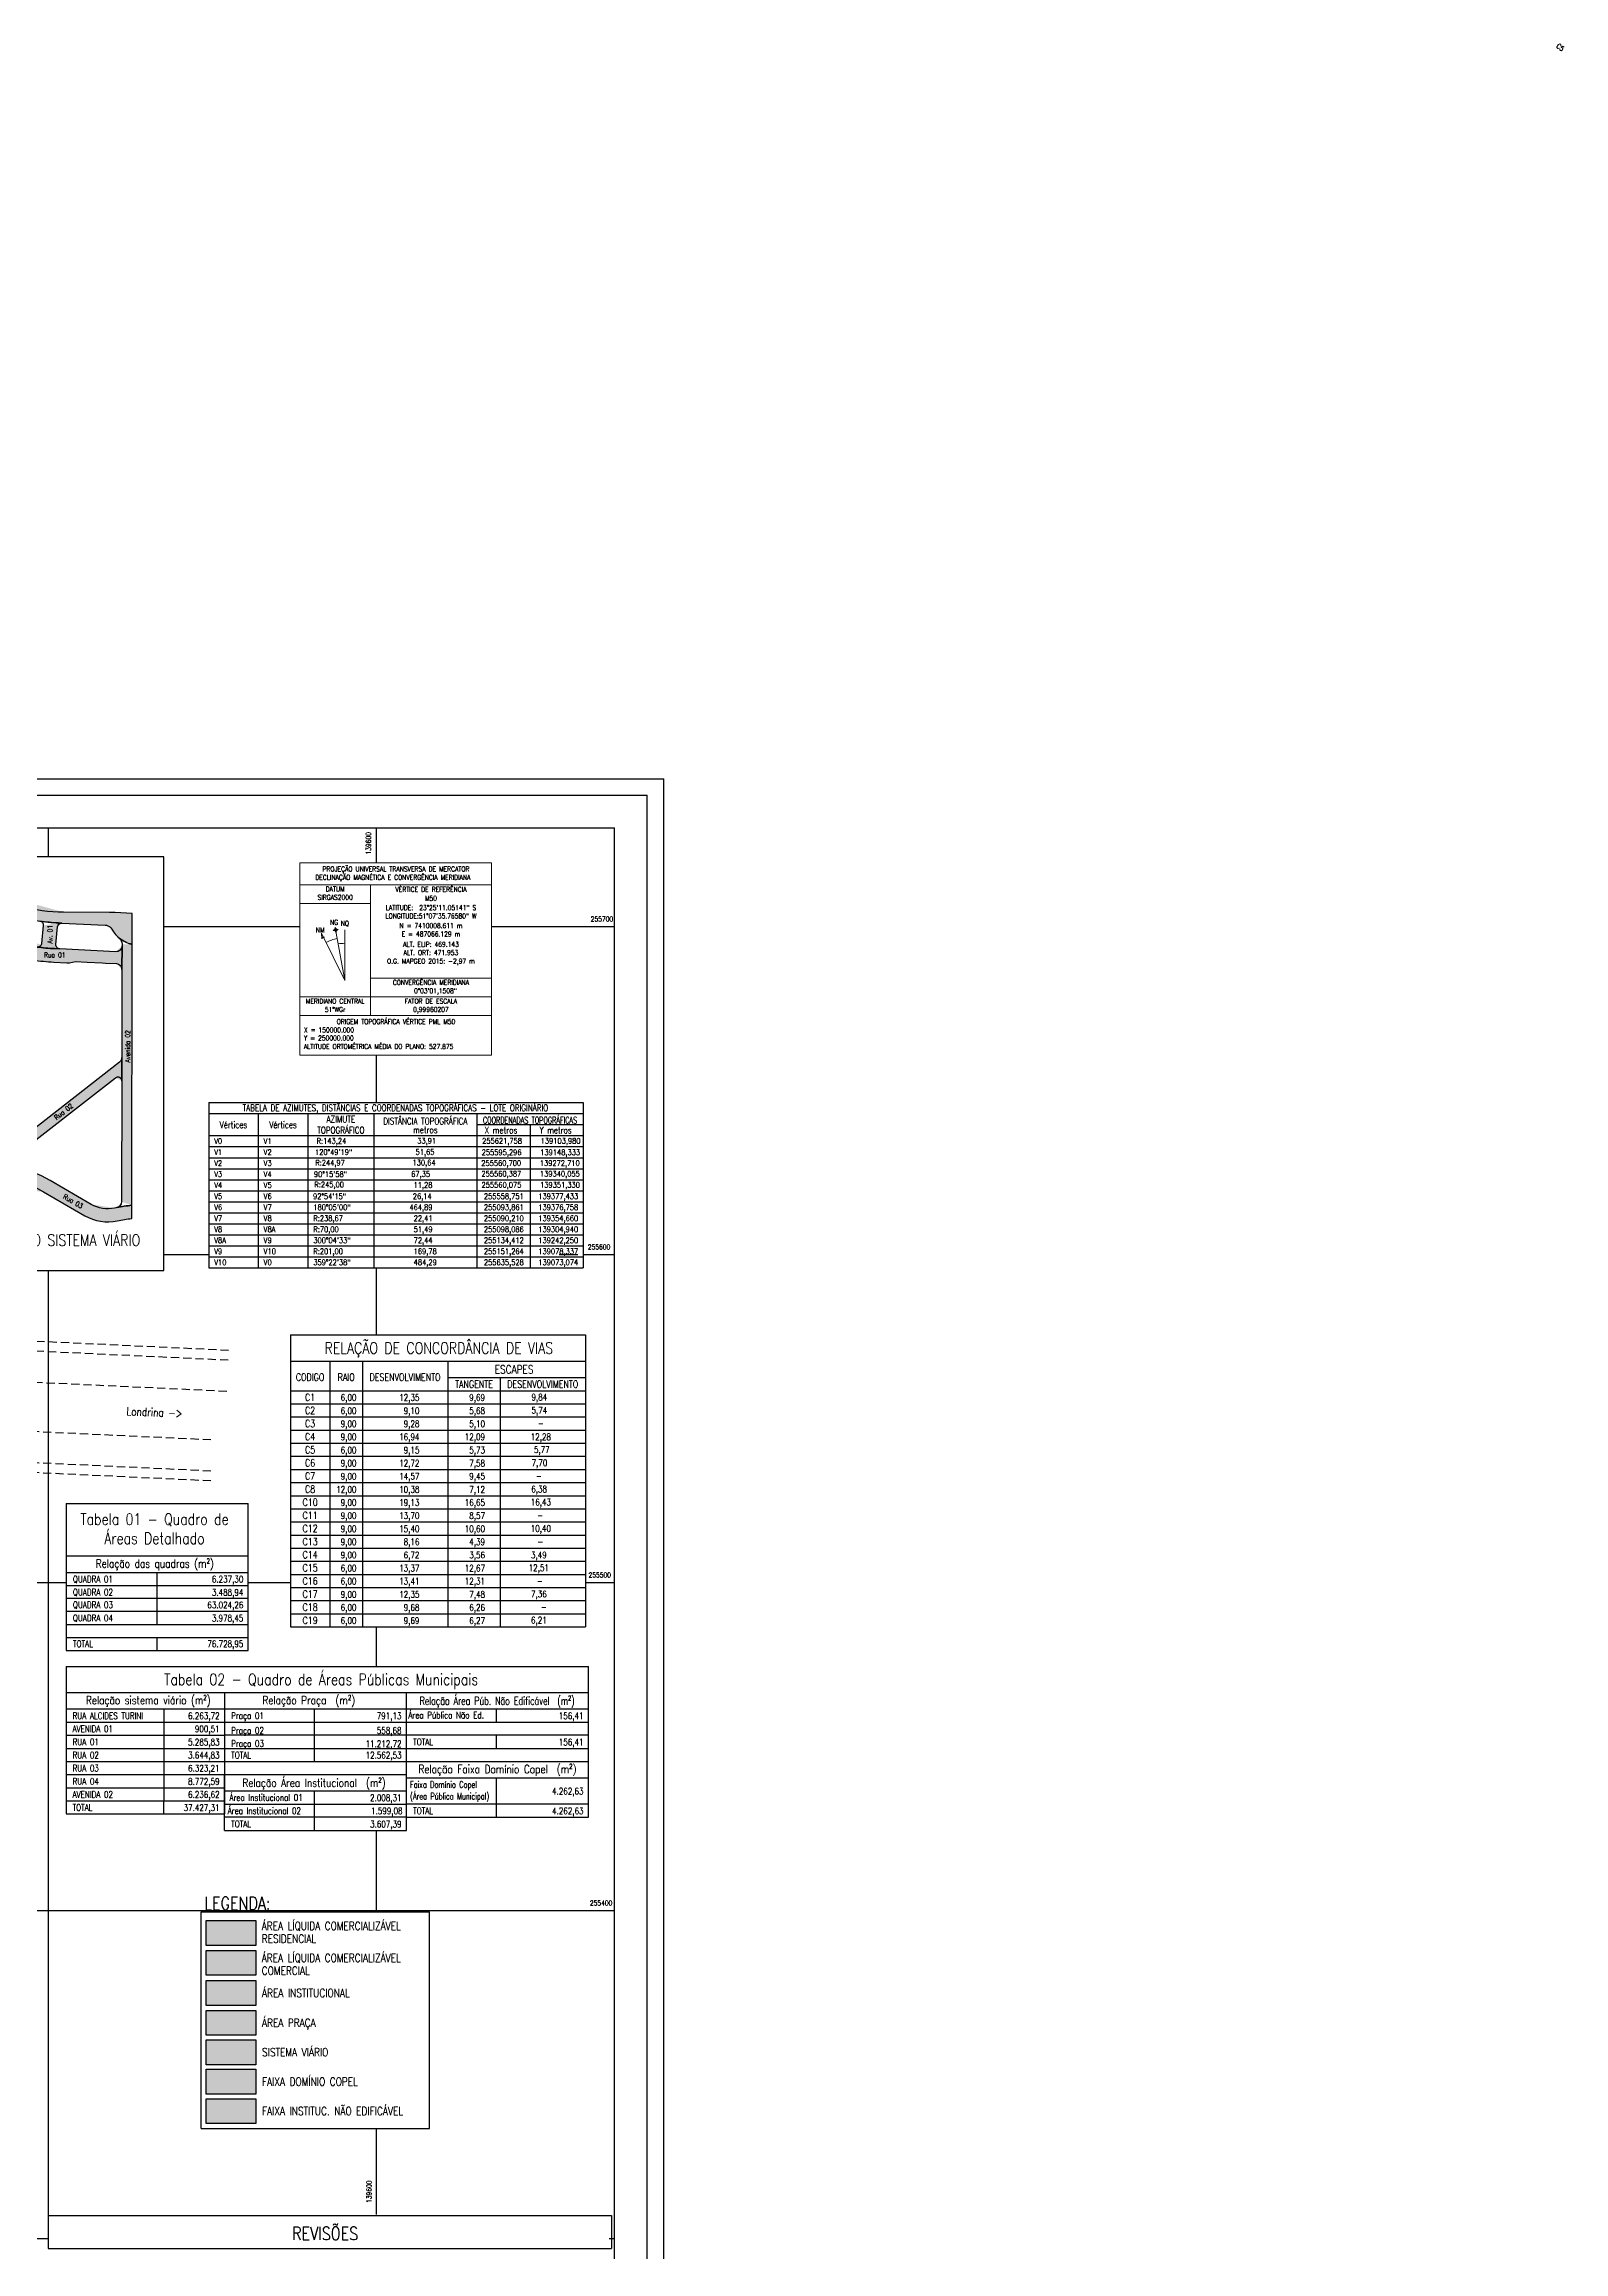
# Model space of a CAD drawing. Header units: millimetres. Extents: x 138869 to 139962, y 254956 to 255969.
# Drawn here: x 139499 to 139962, y 255296 to 255969 of the extents above; entities that cross this region are included whole.
import ezdxf
from ezdxf.enums import TextEntityAlignment as Align

# ---------------------------------------------------------------- set-up
doc = ezdxf.new("R2010")
doc.units = ezdxf.units.MM
doc.linetypes.add('HIDDEN', pattern=[0.375, 0.25, -0.125])
for name, color, linetype in [('hact ext', 7, 'Continuous'), ('malha coordenadas', 1, 'Continuous'), ('PROJEÇÃO VIAS', 4, 'HIDDEN'), ('SELO', 7, 'Continuous'), ('Tabela', 7, 'Continuous'), ('texto curva', 1, 'Continuous'), ('texto vias', 4, 'Continuous')]:
    doc.layers.add(name, color=color, linetype=linetype)
doc.layers.add('INFORMACOES_CARTOGRAFICAS', color=7, linetype='Continuous', lineweight=13)
doc.styles.add('STYLE1', font='simplex.shx', dxfattribs={"width": 0.8, "height": 1.5})
doc.styles.add('STYLE2', font='simplex.shx', dxfattribs={"width": 0.8, "height": 2.5})
doc.styles.add('style7', font='simplex.shx', dxfattribs={"width": 0.8, "height": 1.5})

msp = doc.modelspace()

# ---------------------------------------------------------------- hatches: boundary and pattern name
at = {"layer": 'hact ext'}
h = msp.add_hatch(color=254, dxfattribs=at)
h.dxf.hatch_style = 1
edge = h.paths.add_edge_path()
edge.add_line((139464.657, 255719.274), (139464.702, 255715.123))
edge.add_arc((139452.869, 255678.592), 38.4, 62.683545, 72.051953, ccw=False)
edge.add_arc((139452.869, 255678.592), 38.4, 56.315536, 62.683545, ccw=False)
edge.add_arc((139505.779, 255757.975), 57, 236.315536, 261.535169)
edge.add_arc((139506.034, 255760.04), 59.08, 261.585929, 268.066966)
edge.add_line((139504.041, 255700.993), (139517.295, 255700.368))
edge.add_arc((139517.182, 255697.971), 2.4, 79.061373, 87.300398, ccw=False)
edge.add_arc((139517.182, 255697.971), 2.4, 29.509574, 79.061373, ccw=False)
edge.add_arc((139527.712, 255703.931), 9.7, 209.509574, 256.905786)
edge.add_line((139525.515, 255694.483), (139525.528, 255703.923))
edge.add_line((139525.528, 255703.923), (139520.308, 255704.188))
edge.add_arc((139517.825, 255655.251), 49, 87.095755, 89.075637)
edge.add_line((139518.616, 255704.245), (139504.585, 255704.313))
edge.add_arc((139504.813, 255753.313), 49, 254.455947, 269.733762, ccw=False)
edge.add_arc((139504.813, 255753.313), 49, 239.178132, 254.455947, ccw=False)
edge.add_line((139479.707, 255711.233), (139470.838, 255716.525))
edge.add_arc((139456.286, 255692.136), 28.4, 59.178132, 72.858965)
h = msp.add_hatch(color=254, dxfattribs=at)
h.dxf.hatch_style = 1
edge = h.paths.add_edge_path()
edge.add_arc((139520.614, 255694.073), 1.8, 267.141085, 359.916801, ccw=False)
edge.add_line((139520.524, 255692.275), (139503.415, 255693.13))
edge.add_line((139503.415, 255693.13), (139501.81, 255693.21))
edge.add_arc((139504.832, 255753.734), 60.6, 262.129025, 267.141443, ccw=False)
edge.add_arc((139504.832, 255753.734), 60.6, 239.692692, 262.129025, ccw=False)
edge.add_line((139474.251, 255701.416), (139469.697, 255704.079))
edge.add_arc((139470.605, 255705.633), 1.8, 180.622666, 239.692458, ccw=False)
edge.add_line((139468.805, 255705.613), (139468.896, 255697.228))
edge.add_arc((139470.696, 255697.248), 1.8, 58.854567, 180.622666, ccw=False)
edge.add_arc((139504.832, 255753.734), 64.2, 238.854567, 255.227874)
edge.add_arc((139504.639, 255752.919), 63.363, 255.208685, 259.678655)
edge.add_line((139493.287, 255690.582), (139494.998, 255689.786))
edge.add_arc((139504.832, 255753.734), 64.7, 261.256981, 261.529062)
edge.add_arc((139504.832, 255753.734), 64.7, 261.529062, 267.141721)
edge.add_line((139501.606, 255689.115), (139505.562, 255688.917))
edge.add_line((139505.562, 255688.917), (139506.442, 255688.873))
edge.add_line((139506.442, 255688.873), (139508.265, 255689.283))
edge.add_line((139508.265, 255689.283), (139511.808, 255689.106))
edge.add_line((139511.808, 255689.106), (139516.363, 255688.878))
edge.add_line((139516.363, 255688.878), (139517.403, 255688.826))
edge.add_line((139517.403, 255688.826), (139520.693, 255688.662))
edge.add_arc((139520.604, 255686.864), 1.8, -0.083199, 87.141085, ccw=False)
edge.add_line((139522.404, 255686.862), (139522.414, 255694.07))
h = msp.add_hatch(color=254, dxfattribs=at)
h.dxf.hatch_style = 1
edge = h.paths.add_edge_path(flags=17)
edge.add_arc((139503.984, 255699.795), 1.2, 87.300398, 174.674046, ccw=False)
edge.add_line((139504.041, 255700.993), (139503.095, 255701.038))
edge.add_arc((139505.779, 255757.975), 57, 261.535169, 267.300398, ccw=False)
edge.add_arc((139497.212, 255700.409), 1.2, -5.325954, 81.535169, ccw=False)
edge.add_line((139498.407, 255700.297), (139497.893, 255694.782))
edge.add_arc((139496.698, 255694.894), 1.2, 262.129025, 354.674046, ccw=False)
edge.add_arc((139504.832, 255753.734), 60.6, 262.129025, 267.141443)
edge.add_line((139501.81, 255693.21), (139503.415, 255693.13))
edge.add_arc((139503.475, 255694.328), 1.2, 174.674046, 267.141085, ccw=False)
edge.add_line((139502.28, 255694.439), (139502.789, 255699.906))
h = msp.add_hatch(color=254, dxfattribs=at)
h.dxf.hatch_style = 1
edge = h.paths.add_edge_path()
edge.add_arc((139527.712, 255703.931), 9.7, 230.495349, 256.905786, ccw=False)
edge.add_arc((139520.015, 255694.595), 2.4, -0.083199, 50.492172, ccw=False)
edge.add_line((139522.415, 255694.592), (139522.414, 255694.07))
edge.add_line((139522.414, 255694.07), (139522.404, 255686.862))
edge.add_line((139522.404, 255686.862), (139522.365, 255660.058))
edge.add_line((139522.365, 255660.058), (139522.354, 255652.908))
edge.add_line((139522.354, 255652.908), (139522.301, 255616.037))
edge.add_arc((139520.501, 255616.04), 1.8, 281.263399, 359.916801, ccw=False)
edge.add_arc((139530.957, 255563.536), 51.735, 96.167287, 101.263399, ccw=False)
edge.add_line((139525.399, 255614.971), (139525.515, 255694.483))
h = msp.add_hatch(color=254, dxfattribs=at)
h.dxf.hatch_style = 1
edge = h.paths.add_edge_path()
edge.add_arc((139521.154, 255652.91), 1.2, -0.083199, 127.971347, ccw=False)
edge.add_line((139522.354, 255652.908), (139522.365, 255660.058))
edge.add_arc((139520.565, 255660.061), 1.8, 307.971347, 359.916801, ccw=False)
edge.add_line((139521.672, 255658.642), (139483.289, 255628.684))
edge.add_arc((139482.181, 255630.103), 1.8, 265.217351, 307.971683, ccw=False)
edge.add_arc((139478.346, 255584.264), 44.2, 75.692611, 85.217351, ccw=False)
edge.add_arc((139489.565, 255628.255), 1.2, 127.971347, 255.692611, ccw=False)
edge.add_line((139488.827, 255629.201), (139520.416, 255653.856))
h = msp.add_hatch(color=254, dxfattribs=at)
h.dxf.hatch_style = 1
edge = h.paths.add_edge_path()
edge.add_arc((139478.346, 255584.264), 44.2, 75.692611, 85.217351)
edge.add_arc((139478.346, 255584.264), 44.2, 85.217351, 90.707148)
edge.add_arc((139478.346, 255584.264), 44.2, 90.707148, 98.646931)
edge.add_arc((139478.346, 255584.264), 44.2, 98.646931, 106.674028)
edge.add_line((139465.664, 255626.605), (139465.709, 255622.426))
edge.add_arc((139478.346, 255584.264), 40.2, 59.924215, 108.321357, ccw=False)
edge.add_line((139498.492, 255619.051), (139511.03, 255611.79))
edge.add_arc((139518.046, 255623.905), 14, 239.92442, 282.072065)
edge.add_arc((139530.957, 255563.536), 47.735, 96.693413, 102.072065, ccw=False)
edge.add_line((139525.393, 255610.945), (139525.399, 255614.971))
edge.add_arc((139530.957, 255563.536), 51.735, 96.167287, 101.263399)
edge.add_arc((139530.957, 255563.536), 51.735, 101.263399, 102.071859)
edge.add_arc((139518.046, 255623.905), 10, 239.924386, 282.073129, ccw=False)
edge.add_line((139513.034, 255615.252), (139500.496, 255622.513))
edge.add_arc((139478.346, 255584.264), 44.2, 59.924215, 75.692611)
h = msp.add_hatch(color=254, dxfattribs=at)
h.set_gradient(color1=(253, 230, 190), color2=(253, 224, 176), one_color=1, tint=0.84, name='SPHERICAL')
h.paths.add_polyline_path([(139548.092, 255396.887), (139563.235, 255396.887), (139563.235, 255389.316), (139548.092, 255389.316)])
h = msp.add_hatch(color=31, dxfattribs=at)
h.set_gradient(color1=(247, 187, 85), color2=(248, 193, 99), one_color=1, tint=0.68, name='SPHERICAL')
h.paths.add_polyline_path([(139548.092, 255387.802), (139563.235, 255387.802), (139563.235, 255380.231), (139548.092, 255380.231)])
h = msp.add_hatch(color=31, dxfattribs=at)
h.set_gradient(color1=(234, 186, 138), color2=(231, 173, 116), one_color=1, tint=0.68, name='SPHERICAL')
h.paths.add_polyline_path([(139548.092, 255378.575), (139563.235, 255378.575), (139563.235, 255371.003), (139548.092, 255371.003)])
h = msp.add_hatch(color=81, dxfattribs=at)
h.set_gradient(color1=(146, 231, 141), color2=(142, 230, 137), one_color=1, tint=0.72, name='SPHERICAL')
h.paths.add_polyline_path([(139548.092, 255369.489), (139563.235, 255369.489), (139563.235, 255361.918), (139548.092, 255361.918)])
h = msp.add_hatch(color=254, dxfattribs=at)
h.dxf.hatch_style = 1
h.paths.add_polyline_path([(139548.092, 255360.519), (139563.235, 255360.519), (139563.235, 255352.948), (139548.092, 255352.948)])
h = msp.add_hatch(color=253, dxfattribs=at)
h.set_gradient(color1=(174, 168, 132), color2=(178, 172, 138), one_color=1, tint=0.62, name='SPHERICAL')
h.paths.add_polyline_path([(139548.092, 255351.548), (139563.235, 255351.548), (139563.235, 255343.977), (139548.092, 255343.977)])
h = msp.add_hatch(color=34, dxfattribs=at)
h.dxf.hatch_style = 1
h.paths.add_polyline_path([(139548.092, 255342.578), (139563.235, 255342.578), (139563.235, 255335.007), (139548.092, 255335.007)])

# ---------------------------------------------------------------- linework, layer by layer
at = {"layer": 'hact ext', "color": 2, "linetype": 'Continuous'}
for p, q in [((139546.578, 255333.492), (139546.578, 255399.534)), ((139546.578, 255399.534), (139616.225, 255399.534)), ((139616.225, 255333.492), (139616.225, 255399.534)), ((139546.578, 255333.492), (139616.225, 255333.492))]:
    msp.add_line(p, q, dxfattribs=at)
for points in [[(139548.092, 255396.887), (139563.235, 255396.887), (139563.235, 255389.316), (139548.092, 255389.316), (139548.092, 255396.887)], [(139548.092, 255387.802), (139563.235, 255387.802), (139563.235, 255380.231), (139548.092, 255380.231), (139548.092, 255387.802)], [(139548.092, 255378.575), (139563.235, 255378.575), (139563.235, 255371.003), (139548.092, 255371.003), (139548.092, 255378.575)], [(139548.092, 255369.489), (139563.235, 255369.489), (139563.235, 255361.918), (139548.092, 255361.918), (139548.092, 255369.489)], [(139548.092, 255360.519), (139563.235, 255360.519), (139563.235, 255352.948), (139548.092, 255352.948), (139548.092, 255360.519)], [(139548.092, 255351.548), (139563.235, 255351.548), (139563.235, 255343.977), (139548.092, 255343.977), (139548.092, 255351.548)], [(139548.092, 255342.578), (139563.235, 255342.578), (139563.235, 255335.007), (139548.092, 255335.007), (139548.092, 255342.578)]]:
    msp.add_lwpolyline(points, dxfattribs=at)
at = {"layer": 'INFORMACOES_CARTOGRAFICAS', "lineweight": 13}
for p, q in [((139576.673, 255719.379), (139635.108, 255719.379)), ((139576.673, 255660.713), (139576.673, 255719.379)), ((139635.108, 255719.379), (139635.108, 255660.713)), ((139635.108, 255672.854), (139576.673, 255672.854)), ((139635.108, 255660.713), (139576.673, 255660.713))]:
    msp.add_line(p, q, dxfattribs=at)
at = {"layer": 'INFORMACOES_CARTOGRAFICAS'}
for p, q in [((139576.673, 255712.624), (139635.108, 255712.624)), ((139576.673, 255712.624), (139598.181, 255712.624)), ((139598.181, 255712.624), (139598.181, 255672.854)), ((139576.673, 255706.924), (139598.181, 255706.924)), ((139590.415, 255683.531), (139583.303, 255697.906)), ((139586.86, 255698.76), (139587.281, 255699.106)), ((139586.86, 255698.76), (139587.584, 255698.905)), ((139587.382, 255698.602), (139586.86, 255698.76)), ((139587.281, 255699.106), (139587.439, 255699.629)), ((139587.584, 255698.905), (139587.281, 255699.106)), ((139587.584, 255698.905), (139587.382, 255698.602)), ((139587.729, 255698.181), (139587.382, 255698.602)), ((139587.439, 255699.629), (139587.785, 255699.208)), ((139587.584, 255698.905), (139587.439, 255699.629)), ((139590.415, 255683.531), (139587.568, 255699.044)), ((139587.584, 255698.905), (139587.785, 255699.208)), ((139587.584, 255698.905), (139588.308, 255699.05)), ((139587.584, 255698.905), (139587.729, 255698.181)), ((139587.584, 255698.905), (139587.887, 255698.703)), ((139587.887, 255698.703), (139587.729, 255698.181)), ((139587.785, 255699.208), (139588.308, 255699.05)), ((139588.308, 255699.05), (139587.887, 255698.703)), ((139590.415, 255698.897), (139590.415, 255683.531)), ((139598.181, 255684.254), (139635.108, 255684.254)), ((139576.673, 255678.554), (139598.181, 255678.554)), ((139598.181, 255678.554), (139635.108, 255678.554)), ((139576.673, 255672.854), (139598.181, 255672.854))]:
    msp.add_line(p, q, dxfattribs=at)
msp.add_lwpolyline([(139583.303, 255697.906), (139583.363, 255696.163)], dxfattribs=at)
for centre, radius, start, end in [((139584.078, 255696.015), 0.731, 79.877969, 168.299664), ((139590.415, 255683.531), 12.948, 100.399401, 116.324777), ((139590.415, 255683.531), 11.305, 90, 100.399401)]:
    msp.add_arc(centre, radius, start, end, dxfattribs=at)
at = {"layer": 'malha coordenadas'}
for p, q in [((139500, 255721.221), (139500, 255730.007)), ((139600, 255719.379), (139600, 255730.007)), ((139535.214, 255699.94), (139576.673, 255699.955)), ((139635.108, 255699.977), (139672.632, 255699.992)), ((139600, 255646.279), (139600, 255660.713)), ((139535.214, 255600), (139548.853, 255600)), ((139600, 255575.43), (139600, 255595.879)), ((139655.78, 255600), (139661.422, 255600)), ((139663.093, 255600), (139672.632, 255600)), ((139663.093, 255600), (139672.632, 255600)), ((139500, 255573.301), (139500, 255595.119)), ((139500, 255306.946), (139500, 255581.231)), ((139377.348, 255500), (139505.409, 255500)), ((139560.915, 255500), (139573.786, 255500)), ((139663.792, 255500), (139672.632, 255500)), ((139600, 255474.4), (139600, 255486.431)), ((139600, 255400), (139600, 255424.338)), ((139377.203, 255400), (139672.632, 255400)), ((139560.915, 255400), (139573.786, 255400)), ((139663.792, 255400), (139672.632, 255400)), ((139600, 255307.301), (139600, 255333.492)), ((139377.057, 255300), (139499.875, 255300)), ((139671.048, 255300), (139672.632, 255300))]:
    msp.add_line(p, q, dxfattribs=at)
at = {"layer": 'PROJEÇÃO VIAS', "ltscale": 10}
for p, q in [((139554.944, 255570.71), (139446.529, 255575.822)), ((139554.802, 255567.713), (139444.864, 255572.897)), ((139554.355, 255558.224), (139441.63, 255563.463)), ((139549.552, 255543.431), (139440.924, 255548.48)), ((139549.552, 255533.923), (139442.908, 255538.952)), ((139549.552, 255530.92), (139444.273, 255535.884))]:
    msp.add_line(p, q, dxfattribs=at)
at = {"layer": 'SELO'}
for p, q in [((138869.489, 255745.007), (139687.632, 255745.007)), ((139687.632, 254956.384), (139687.632, 255745.007)), ((138899.489, 255740.007), (139682.632, 255740.007)), ((139682.632, 254961.384), (139682.632, 255740.007))]:
    msp.add_line(p, q, dxfattribs=at)
at = {"layer": 'SELO', "color": 8}
for p, q in [((138909.489, 255730.007), (139672.632, 255730.007)), ((139672.632, 255258.384), (139672.632, 255730.007)), ((139535.214, 255721.221), (139447.466, 255721.221)), ((139535.214, 255595.119), (139535.214, 255721.221)), ((139447.466, 255595.119), (139535.214, 255595.119))]:
    msp.add_line(p, q, dxfattribs=at)
at = {"layer": 'SELO', "color": 5}
for p, q in [((139573.787, 255575.431), (139573.786, 255486.431)), ((139573.787, 255575.431), (139663.792, 255575.431)), ((139663.792, 255575.431), (139663.792, 255486.431)), ((139573.787, 255567.431), (139663.792, 255567.431)), ((139585.792, 255567.431), (139585.792, 255558.431)), ((139595.792, 255567.431), (139595.792, 255558.431)), ((139621.792, 255567.431), (139621.792, 255558.431)), ((139621.792, 255562.431), (139663.792, 255562.431)), ((139637.792, 255562.431), (139637.792, 255558.431)), ((139573.792, 255558.431), (139663.792, 255558.431)), ((139505.409, 255524.046), (139560.915, 255524.046)), ((139505.409, 255524.046), (139505.409, 255479.192)), ((139560.915, 255479.192), (139560.915, 255524.046)), ((139505.407, 255508.046), (139560.915, 255508.046)), ((139505.406, 255503.046), (139560.915, 255503.046)), ((139505.405, 255483.192), (139560.914, 255483.192)), ((139533.041, 255483.119), (139533.041, 255479.192)), ((139573.786, 255486.431), (139663.792, 255486.431)), ((139505.405, 255479.192), (139560.914, 255479.192)), ((139505.405, 255474.401), (139664.68, 255474.401)), ((139505.405, 255474.401), (139505.406, 255429.401)), ((139664.679, 255445.401), (139664.68, 255474.401)), ((139505.405, 255466.401), (139609.173, 255466.401)), ((139505.405, 255461.401), (139609.173, 255461.401)), ((139553.665, 255466.401), (139553.665, 255429.401)), ((139604.856, 255461.401), (139609.173, 255461.401)), ((139609.173, 255445.401), (139609.173, 255466.401)), ((139609.173, 255466.401), (139664.68, 255466.401)), ((139609.173, 255424.401), (139609.173, 255461.401)), ((139609.173, 255461.401), (139664.681, 255461.401)), ((139553.665, 255449.401), (139609.171, 255449.401)), ((139581.092, 255445.401), (139581.092, 255449.401)), ((139664.679, 255453.399), (139609.173, 255453.401)), ((139609.173, 255449.401), (139664.679, 255449.401)), ((139636.6, 255449.401), (139636.6, 255453.4)), ((139553.665, 255445.401), (139609.171, 255445.401)), ((139553.665, 255441.401), (139609.173, 255441.401)), ((139553.665, 255424.401), (139553.665, 255441.401)), ((139609.173, 255445.401), (139664.681, 255445.401)), ((139609.173, 255424.401), (139609.173, 255441.401)), ((139664.68, 255428.401), (139664.68, 255445.401)), ((139553.665, 255436.401), (139609.173, 255436.401)), ((139609.173, 255440.401), (139664.681, 255440.401)), ((139505.406, 255433.401), (139553.665, 255433.401)), ((139505.406, 255433.401), (139553.665, 255433.401)), ((139505.406, 255429.401), (139553.665, 255429.401)), ((139535.223, 255429.401), (139535.223, 255433.401)), ((139609.172, 255428.399), (139553.665, 255428.401)), ((139581.092, 255424.401), (139581.092, 255428.4)), ((139664.679, 255432.399), (139609.173, 255432.401)), ((139609.173, 255428.401), (139664.679, 255428.401)), ((139636.6, 255428.401), (139636.6, 255432.4)), ((139553.665, 255424.401), (139609.171, 255424.401))]:
    msp.add_line(p, q, dxfattribs=at)
at = {"layer": 'SELO', "color": 1}
for p, q in [((139585.792, 255558.431), (139585.792, 255538.431)), ((139595.792, 255558.431), (139595.792, 255538.431)), ((139621.792, 255558.431), (139621.792, 255538.431)), ((139637.792, 255558.431), (139637.792, 255538.431)), ((139573.792, 255554.431), (139663.792, 255554.431)), ((139573.792, 255550.431), (139663.792, 255550.431)), ((139573.792, 255546.431), (139663.792, 255546.431)), ((139573.792, 255542.431), (139663.792, 255542.431)), ((139573.792, 255538.431), (139663.792, 255538.431)), ((139585.792, 255538.431), (139585.792, 255518.431)), ((139595.792, 255538.431), (139595.792, 255518.431)), ((139621.792, 255538.431), (139621.792, 255518.431)), ((139637.792, 255538.431), (139637.792, 255518.431)), ((139573.792, 255534.431), (139663.792, 255534.431)), ((139573.792, 255530.431), (139663.792, 255530.431)), ((139573.792, 255526.431), (139663.792, 255526.431)), ((139573.792, 255522.431), (139663.792, 255522.431)), ((139585.792, 255522.431), (139585.791, 255502.431)), ((139595.792, 255522.431), (139595.791, 255502.431)), ((139621.792, 255522.431), (139621.791, 255502.431)), ((139637.792, 255522.431), (139637.791, 255502.431)), ((139573.792, 255518.431), (139663.792, 255518.431)), ((139573.792, 255514.431), (139663.792, 255514.431)), ((139573.792, 255510.431), (139663.792, 255510.431)), ((139533.041, 255503.046), (139533.041, 255487.192)), ((139573.792, 255506.431), (139663.792, 255506.431)), ((139573.792, 255502.431), (139663.792, 255502.431)), ((139585.791, 255502.431), (139585.791, 255486.431)), ((139595.791, 255502.431), (139595.791, 255486.431)), ((139621.791, 255502.431), (139621.791, 255486.431)), ((139637.791, 255502.431), (139637.791, 255486.431)), ((139505.405, 255495.192), (139560.914, 255495.192)), ((139505.406, 255499.046), (139560.915, 255499.046)), ((139573.792, 255498.431), (139663.792, 255498.431)), ((139505.405, 255491.192), (139560.914, 255491.192)), ((139573.786, 255490.431), (139663.792, 255490.431)), ((139573.791, 255494.431), (139663.791, 255494.431)), ((139505.405, 255487.192), (139560.914, 255487.192)), ((139535.223, 255461.401), (139535.223, 255433.401)), ((139581.092, 255449.401), (139581.092, 255461.401)), ((139636.6, 255457.401), (139636.6, 255461.401)), ((139505.405, 255457.401), (139553.665, 255457.401)), ((139553.665, 255457.401), (139609.173, 255457.401)), ((139609.173, 255457.401), (139664.681, 255457.401)), ((139505.405, 255453.401), (139553.665, 255453.401)), ((139505.405, 255449.401), (139553.665, 255449.401)), ((139530.289, 255449.401), (139530.289, 255449.4)), ((139609.172, 255453.399), (139553.665, 255453.401)), ((139505.406, 255445.401), (139553.665, 255445.401)), ((139505.406, 255441.401), (139553.665, 255441.401)), ((139505.406, 255437.401), (139553.665, 255437.401)), ((139581.092, 255428.4), (139581.092, 255436.401)), ((139636.6, 255432.4), (139636.6, 255440.401)), ((139553.665, 255432.401), (139609.173, 255432.401))]:
    msp.add_line(p, q, dxfattribs=at)
at = {"layer": 'SELO', "color": 3}
for p, q in [((139499.875, 255306.946), (139671.678, 255306.946)), ((139499.875, 255306.946), (139499.875, 255296.9)), ((139671.678, 255306.946), (139671.678, 255296.9)), ((139499.875, 255296.9), (139671.678, 255296.9))]:
    msp.add_line(p, q, dxfattribs=at)
at = {"layer": 'SELO'}
msp.add_lwpolyline([(139464.657, 255719.274), (139464.702, 255715.123, -0.0409002), (139470.491, 255712.71, -0.0277928), (139474.166, 255710.545, 0.1104877), (139497.389, 255701.596, 0.0282864), (139504.041, 255700.993), (139517.295, 255700.368, -0.035965), (139517.637, 255700.327, -0.2196438), (139519.271, 255699.153, 0.2098045), (139525.515, 255694.483), (139525.528, 255703.923), (139520.308, 255704.188, 0.0086391), (139518.616, 255704.245), (139504.585, 255704.313, -0.066761), (139491.682, 255706.105, -0.066761), (139479.707, 255711.233), (139470.838, 255716.525, 0.0597649), (139464.657, 255719.274)], format="xyb", dxfattribs=at)
for points in [[(139522.414, 255694.07, -0.4284751), (139520.524, 255692.275), (139503.415, 255693.13), (139501.81, 255693.21, -0.0218743), (139496.534, 255693.705, -0.0982109), (139474.251, 255701.416), (139469.697, 255704.079, -0.2636037), (139468.805, 255705.613), (139468.896, 255697.228, -0.5876829), (139471.627, 255698.788, 0.0715638), (139488.463, 255691.656, 0.0195064), (139493.287, 255690.582), (139494.998, 255689.786, 0.0011872), (139495.302, 255689.74, 0.0244947), (139501.606, 255689.115), (139505.562, 255688.917), (139506.442, 255688.873), (139508.265, 255689.283), (139511.808, 255689.106), (139516.363, 255688.878), (139517.403, 255688.826), (139520.693, 255688.662, -0.4000944), (139522.404, 255686.862), (139522.414, 255694.07, -0.4284751)], [(139502.789, 255699.906, -0.4008506), (139504.041, 255700.993), (139503.095, 255701.038, -0.0251609), (139497.389, 255701.596, -0.3982573), (139498.407, 255700.297), (139497.893, 255694.782, -0.4272842), (139496.534, 255693.705, 0.0218743), (139501.81, 255693.21), (139503.415, 255693.13, -0.4268819), (139502.28, 255694.439), (139502.789, 255699.906, -0.4008506)], [(139525.515, 255694.483, -0.1157501), (139521.542, 255696.447, -0.2243301), (139522.415, 255694.592), (139522.414, 255694.07), (139522.404, 255686.862), (139522.365, 255660.058), (139522.354, 255652.908), (139522.301, 255616.037, -0.3573303), (139520.852, 255614.274, -0.0222397), (139525.399, 255614.971), (139525.515, 255694.483, -0.1157501)], [(139520.416, 255653.856, -0.6252003), (139522.354, 255652.908), (139522.365, 255660.058, -0.2306175), (139521.672, 255658.642), (139483.289, 255628.684, -0.1887456), (139482.031, 255628.31, -0.0415835), (139489.269, 255627.093, -0.6231795), (139488.827, 255629.201), (139520.416, 255653.856, -0.6252003)], [(139489.269, 255627.093, 0.0415835), (139482.031, 255628.31, 0.0239583), (139477.8, 255628.46, 0.0346577), (139471.701, 255627.961, 0.0350391), (139465.664, 255626.605), (139465.709, 255622.426, -0.2143684), (139498.492, 255619.051), (139511.03, 255611.79, 0.1860055), (139520.974, 255610.215, -0.0234731), (139525.393, 255610.945), (139525.399, 255614.971, 0.0222397), (139520.852, 255614.274, 0.0035276), (139520.137, 255614.127, -0.1860104), (139513.034, 255615.252), (139500.496, 255622.513, 0.0689114), (139489.269, 255627.093, 0.0415835)]]:
    msp.add_lwpolyline(points, format="xyb", close=True, dxfattribs=at)
at = {"layer": 'Tabela', "color": 3}
for p, q in [((139548.853, 255646.279), (139548.853, 255595.879)), ((139548.853, 255646.279), (139663.093, 255646.279)), ((139548.853, 255642.919), (139663.093, 255642.919)), ((139563.973, 255642.919), (139563.973, 255595.879)), ((139579.093, 255642.919), (139579.093, 255595.879)), ((139599.253, 255642.919), (139599.253, 255595.879)), ((139630.628, 255642.919), (139630.628, 255595.879)), ((139663.093, 255646.279), (139663.093, 255595.879)), ((139548.853, 255636.199), (139663.093, 255636.199)), ((139548.853, 255636.199), (139663.093, 255636.199)), ((139630.628, 255639.559), (139663.093, 255639.559)), ((139646.861, 255639.559), (139646.861, 255595.879)), ((139548.853, 255595.879), (139663.093, 255595.879))]:
    msp.add_line(p, q, dxfattribs=at)
at = {"layer": 'Tabela', "color": 1}
for p, q in [((139548.853, 255632.839), (139663.093, 255632.839)), ((139548.853, 255629.479), (139663.093, 255629.479)), ((139548.853, 255626.119), (139663.093, 255626.119)), ((139548.853, 255622.759), (139663.093, 255622.759)), ((139548.853, 255619.399), (139663.093, 255619.399)), ((139548.853, 255616.039), (139663.093, 255616.039)), ((139548.853, 255612.679), (139663.093, 255612.679)), ((139548.853, 255609.319), (139663.093, 255609.319)), ((139548.853, 255605.959), (139663.093, 255605.959)), ((139548.853, 255602.599), (139663.093, 255602.599)), ((139548.853, 255599.239), (139663.093, 255599.239))]:
    msp.add_line(p, q, dxfattribs=at)

# ---------------------------------------------------------------- texts
at = {"layer": 'hact ext', "color": 2, "style": 'STYLE2', "width": 0.8}
msp.add_text('LEGENDA:', height=4, dxfattribs=at).set_placement((139547.533, 255400.159))
at = {"layer": 'hact ext', "color": 4, "style": 'STYLE2', "width": 0.8}
for s, p in [('ÁREA LÍQUIDA COMERCIALIZÁVEL', (139565.04, 255394.01)), ('ÁREA LÍQUIDA COMERCIALIZÁVEL', (139565.04, 255384.25)), ('RESIDENCIAL', (139565.04, 255390.115)), ('COMERCIAL ', (139565.04, 255380.355)), ('ÁREA INSTITUCIONAL', (139565.125, 255373.568)), ('ÁREA PRAÇA', (139565.125, 255364.482)), ('SISTEMA VIÁRIO', (139565.125, 255355.512)), ('FAIXA DOMÍNIO COPEL', (139565.125, 255346.542)), ('FAIXA INSTITUC. NÃO EDIFICÁVEL', (139565.125, 255337.571))]:
    msp.add_text(s, height=2.5, dxfattribs=at).set_placement(p)
at = {"layer": 'INFORMACOES_CARTOGRAFICAS', "style": 'STYLE1', "width": 0.8}
for s, p in [('PROJEÇÃO UNIVERSAL TRANSVERSA DE MERCATOR', (139605.985, 255716.746, 0)), ('ORIGEM TOPOGRÁFICA VÉRTICE PML M50', (139605.985, 255670.222, 0))]:
    msp.add_text(s, height=1.5, dxfattribs=at).set_placement(p, align=Align.CENTER)
for s, p in [('DECLINAÇÃO MAGNÉTICA E CONVERGÊNCIA MERIDIANA ', (139581.371, 255714.197, 0)), ('NM', (139581.534, 255698.164)), ('NG', (139585.876, 255700.504)), ('NQ', (139589.128, 255700.143)), ('Y = 250000.000', (139577.884, 255665.195, 0)), ('ALTITUDE ORTOMÉTRICA MÉDIA DO PLANO: 527.875', (139577.884, 255662.628, 0)), ('X = 150000.000', (139577.884, 255667.673, 0))]:
    msp.add_text(s, height=1.5, dxfattribs=at).set_placement(p)
for s, p in [('DATUM', (139587.427, 255712.154, 0)), ('VÉRTICE DE REFERÊNCIA', (139616.644, 255712.024)), ('CONVERGÊNCIA MERIDIANA', (139616.644, 255683.654, 0)), ('MERIDIANO CENTRAL', (139587.427, 255677.954, 0)), ('FATOR DE ESCALA', (139616.644, 255677.954, 0))]:
    msp.add_text(s, height=1.5, dxfattribs=at).set_placement(p, align=Align.TOP_CENTER)
for s, p in [('SIRGAS2000', (139587.427, 255707.654)), ('LONGITUDE:51°07\'35.76580" W', (139616.644, 255701.954)), ('LATITUDE:  23°25\'11.05141" S', (139616.644, 255704.504)), ('M50', (139616.644, 255707.354)), ('N = 7410008.611 m', (139616.644, 255699.012)), ('E = 487066.129 m', (139616.644, 255696.462)), ('O.G. MAPGEO 2015: -2,97 m', (139616.644, 255688.203)), ('ALT. ELIP: 469.143', (139616.644, 255693.347)), ('ALT. ORT: 471.953', (139616.644, 255690.797)), ('   0°03\'01,1508"', (139616.644, 255679.154)), ('51°WGr', (139587.427, 255673.454)), ('0,99960207', (139616.644, 255673.454))]:
    msp.add_text(s, height=1.5, dxfattribs=at).set_placement(p, align=Align.BOTTOM_CENTER)
at = {"layer": 'malha coordenadas', "style": 'STYLE1', "width": 0.8}
for p in [(139598.335, 255725.328), (139598.5, 255314.224)]:
    msp.add_text('139600', height=1.5, rotation=90, dxfattribs=at).set_placement(p, align=Align.CENTER)
for s, p in [('255700', (139668.795, 255701.5)), ('255600', (139667.914, 255601.5)), ('255500', (139668.131, 255501.5)), ('255400', (139668.545, 255401.5))]:
    msp.add_text(s, height=1.5, dxfattribs=at).set_placement(p, align=Align.CENTER)
at = {"layer": 'SELO', "color": 6, "style": 'STYLE2', "width": 0.8}
for s, rotation, p in [('Av. 01', 90, (139501.182, 255694.734)), ('Avenida 02', 90, (139524.919, 255658.463)), ('Rua 02', 37.971347, (139502.435, 255640.906)), ('Rua 03', 329.924215, (139504.276, 255617.196))]:
    msp.add_text(s, height=1.5, rotation=rotation, dxfattribs=at).set_placement(p)
at = {"layer": 'SELO', "color": 6, "style": 'STYLE1'}
for s, height, width, p in [('Rua 01', 1.5, 0.8, (139498.62, 255690.554)), ('QUADRA 01', 2, 0.8, (139507.448, 255499.994)), ('QUADRA 02', 2, 0.8, (139507.448, 255495.994)), ('QUADRA 04', 2, 0.8, (139507.447, 255488.141)), ('QUADRA 03', 2, 0.8, (139507.448, 255492.141)), ('Área Pública Não Ed.', 2, 0.8, (139609.758, 255458.532)), ('AVENIDA 01', 2, 0.8, (139507.33, 255454.349)), ('RUA ALCIDES TURINI ', 2, 0.8, (139507.33, 255458.349)), ('Praça 02', 2, 0.8, (139555.693, 255453.851)), ('Praça 01', 2, 0.8, (139555.693, 255458.351)), ('RUA 01', 2, 0.8, (139507.33, 255450.349)), ('RUA 02', 2, 0.8, (139507.33, 255446.349)), ('Praça 03', 2, 0.8, (139555.693, 255449.851)), ('RUA 03', 2, 0.8, (139507.33, 255442.349)), ('AVENIDA 02', 2, 0.8, (139507.33, 255434.349)), ('RUA 04', 2, 0.8, (139507.33, 255438.349)), ('Área Institucional 01', 2, 0.8, (139555.19, 255433.407)), ('Faixa Domínio Copel', 2, 0.7, (139610.263, 255437.351)), ('(Área Pública Municipal)', 2, 0.7, (139610.263, 255433.802)), ('Área Institucional 02', 2, 0.8, (139554.655, 255429.372))]:
    msp.add_text(s, height=height, dxfattribs=dict(at, width=width)).set_placement(p)
at = {"layer": 'SELO', "color": 3, "style": 'STYLE1', "width": 0.8}
for s, p in [('ESQUEMA DE CÁLCULO SISTEMA VIÁRIO', (139491.618, 255604.753)), ('RELAÇÃO DE CONCORDÂNCIA DE VIAS', (139619.054, 255571.431)), ('Tabela 02 - Quadro de Áreas Públicas Municipais', (139583.156, 255470.401))]:
    msp.add_text(s, height=3.5, dxfattribs=at).set_placement(p, align=Align.MIDDLE)
at = {"layer": 'SELO', "color": 4, "style": 'STYLE1', "width": 0.8}
for s, p in [('CODIGO', (139579.792, 255562.548)), ('RAIO', (139590.792, 255562.548)), ('DESENVOLVIMENTO', (139608.744, 255562.548)), ('TANGENTE', (139629.792, 255560.431)), ('DESENVOLVIMENTO', (139650.744, 255560.431))]:
    msp.add_text(s, height=2.2, dxfattribs=at).set_placement(p, align=Align.MIDDLE)
at = {"layer": 'SELO', "color": 5, "style": 'STYLE1'}
for s, width, p in [('ESCAPES', 0.8, (139642.01, 255564.931)), ('Relação das quadras (m²)', 0.8, (139532.419, 255505.546)), ('Relação sistema viário (m²)', 0.8, (139530.439, 255463.901)), ('Relação Praça  (m²)', 0.8, (139579.38, 255463.901)), ('Relação Área Púb. Não Edificável  (m²)', 0.7, (139636.831, 255463.901)), ('Relação Área Institucional  (m²)', 0.8, (139580.968, 255438.901)), ('Relação Faixa Domínio Copel  (m²)', 0.8, (139636.944, 255442.901))]:
    msp.add_text(s, height=2.5, dxfattribs=dict(at, width=width)).set_placement(p, align=Align.MIDDLE)
at = {"layer": 'SELO', "color": 6, "style": 'STYLE1', "width": 0.8}
for s, p in [('C1', (139579.792, 255556.431)), ('C2', (139579.792, 255552.431)), ('C3', (139579.792, 255548.431)), ('C4', (139579.792, 255544.431)), ('C5', (139579.792, 255540.431)), ('C6', (139579.792, 255536.431)), ('C7', (139579.792, 255532.431)), ('C8', (139579.792, 255528.431)), ('C10', (139579.792, 255524.431)), ('C11', (139579.792, 255520.431)), ('C12', (139579.792, 255516.431)), ('C13', (139579.792, 255512.431)), ('C14', (139579.792, 255508.431)), ('C16', (139579.791, 255500.431)), ('C15', (139579.792, 255504.431)), ('C17', (139579.791, 255496.431)), ('C18', (139579.791, 255492.431)), ('C19', (139579.791, 255488.431))]:
    msp.add_text(s, height=2.2, dxfattribs=at).set_placement(p, align=Align.MIDDLE)
for s, p in [('6,00', (139593.922, 255555.341, -202)), ('12,35', (139613.136, 255555.341, -202)), ('9,69', (139633.136, 255555.341, -202)), ('9,84', (139652.103, 255555.453, -202)), ('9,00', (139593.921, 255547.341, -202)), ('6,00', (139593.922, 255551.341, -202)), ('9,10', (139613.136, 255551.341, -202)), ('9,28', (139613.136, 255547.341, -202)), ('5,68', (139633.136, 255551.341, -202)), ('5,10', (139633.136, 255547.341, -202)), ('5,74', (139652.103, 255551.453, -202)), ('-', (139651.035, 255547.453, -202)), ('9,00', (139593.921, 255543.341, -202)), ('16,94', (139613.136, 255543.341, -202)), ('12,09', (139633.136, 255543.341, -202)), ('12,28', (139653.24, 255543.341, -202)), ('9,00', (139593.921, 255535.341, -202)), ('6,00', (139593.921, 255539.341, -202)), ('12,72', (139613.135, 255535.341, -202)), ('9,15', (139613.136, 255539.341, -202)), ('7,58', (139633.136, 255535.341, -202)), ('5,73', (139633.136, 255539.341, -202)), ('7,70', (139652.126, 255535.453, -202)), ('5,77', (139652.852, 255539.453, -202)), ('12,00', (139593.921, 255527.341, -202)), ('9,00', (139593.921, 255531.341, -202)), ('14,57', (139613.135, 255531.341, -202)), ('10,38', (139613.135, 255527.341, -202)), ('9,45', (139633.135, 255531.341, -202)), ('7,12', (139633.135, 255527.341, -202)), ('6,38', (139652.03, 255527.453, -202)), ('-', (139650.448, 255531.453, -202)), ('9,00', (139593.921, 255523.341, -202)), ('19,13', (139613.136, 255523.341, -202)), ('16,65', (139633.136, 255523.341, -202)), ('16,43', (139653.248, 255523.453, -202)), ('9,00', (139593.921, 255519.341, -202)), ('9,00', (139593.921, 255515.341, -202)), ('13,70', (139613.135, 255519.341, -202)), ('15,40', (139613.135, 255515.341, -202)), ('10,60', (139633.135, 255515.341, -202)), ('8,57', (139633.135, 255519.341, -202)), ('10,40', (139653.247, 255515.453, -202)), ('-', (139650.839, 255519.453, -202)), ('9,00', (139593.921, 255507.341, -202)), ('9,00', (139593.921, 255511.341, -202)), ('8,16', (139613.135, 255511.341, -202)), ('6,72', (139613.135, 255507.341, -202)), ('4,39', (139633.135, 255511.341, -202)), ('3,56', (139633.135, 255507.341, -202)), ('3,49', (139651.952, 255507.341, -202)), ('-', (139650.907, 255511.453, -202)), ('6.237,30', (139559.424, 255499.956, -202)), ('6,00', (139593.921, 255503.341, -202)), ('6,00', (139593.921, 255499.341, -202)), ('13,37', (139613.135, 255503.341, -202)), ('13,41', (139613.135, 255499.341, -202)), ('12,67', (139633.135, 255503.341, -202)), ('12,31', (139633.135, 255499.341, -202)), ('12,51', (139652.62, 255503.453, -202)), ('3.488,94', (139559.424, 255495.956, -202)), ('9,00', (139593.921, 255495.341, -202)), ('12,35', (139613.135, 255495.341, -202)), ('7,48', (139633.135, 255495.341, -202)), ('7,36', (139651.96, 255495.453, -202)), ('-', (139650.706, 255499.453, -202)), ('63.024,26', (139559.424, 255492.103, -202)), ('3.978,45', (139559.423, 255488.103, -202)), ('6,00', (139593.921, 255491.341, -202)), ('6,00', (139593.921, 255487.341, -202)), ('9,68', (139613.135, 255491.341, -202)), ('9,69', (139613.135, 255487.341, -202)), ('6,26', (139633.135, 255491.341, -202)), ('6,27', (139633.135, 255487.341, -202)), ('6,21', (139651.96, 255487.453, -202)), ('-', (139651.96, 255491.453, -202)), ('6.263,72', (139552.174, 255458.311, -202)), ('900,51', (139552.174, 255454.311, -202)), ('558,68', (139607.67, 255453.814, -202)), ('791,13', (139607.67, 255458.314, -202)), ('156,41', (139663.178, 255458.314, -202)), ('5.285,83', (139552.174, 255450.311, -202)), ('3.644,83', (139552.174, 255446.311, -202)), ('11.212,72', (139607.67, 255449.813, -202)), ('6.323,21', (139552.174, 255442.311, -202)), ('8.772,59', (139552.174, 255438.311, -202)), ('6.236,62', (139552.174, 255434.311, -202)), ('2.008,31', (139607.67, 255433.314, -202)), ('4.262,63', (139663.178, 255435.342, -202)), ('1.599,08', (139607.984, 255429.314, -202))]:
    msp.add_text(s, height=2, dxfattribs=at).set_placement(p, align=Align.RIGHT)
at = {"layer": 'SELO', "color": 4, "style": 'STYLE1', "width": 0.8}
for p in [(139507.451, 255480.287), (139555.707, 255446.352), (139611.214, 255450.352), (139507.329, 255430.349), (139555.706, 255425.352), (139611.214, 255429.352)]:
    msp.add_text('TOTAL', height=2, dxfattribs=at).set_placement(p)
for s, p in [('76.728,95', (139559.423, 255480.249, -202)), ('12.562,53', (139607.684, 255446.314, -202)), ('156,41', (139663.191, 255450.314, -202)), ('37.427,31', (139552.174, 255430.311, -202)), ('3.607,39', (139607.683, 255425.314, -202)), ('4.262,63', (139663.191, 255429.314, -202))]:
    msp.add_text(s, height=2, dxfattribs=at).set_placement(p, align=Align.RIGHT)
at = {"layer": 'SELO', "color": 2, "style": 'STYLE2', "width": 0.8}
msp.add_text('REVISÕES', height=4, dxfattribs=at).set_placement((139574.289, 255299.519))
at = {"layer": 'SELO', "color": 3, "insert": (139532.315, 255521.013), "char_height": 3.5, "width": 88.306, "attachment_point": 2, "style": 'STYLE1'}
msp.add_mtext('Tabela 01 - Quadro de \\PÁreas Detalhado', dxfattribs=at)
at = {"layer": 'Tabela', "color": 5, "style": 'STYLE2', "width": 0.8}
msp.add_text('TABELA DE AZIMUTES, DISTÂNCIAS E COORDENADAS TOPOGRÁFICAS - LOTE ORIGINÁRIO', height=1.995, dxfattribs=at).set_placement((139605.799, 255644.683), align=Align.MIDDLE)
at = {"layer": 'Tabela', "color": 4, "style": 'STYLE1'}
for s, width, p in [('COORDENADAS TOPOGRÁFICAS', 0.68, (139646.861, 255641.239)), ('Vértices', 0.8, (139556.413, 255639.559)), ('Vértices', 0.8, (139571.533, 255639.559)), ('TOPOGRÁFICO', 0.8, (139589.173, 255638.198)), ('AZIMUTE', 0.8, (139589.173, 255641.198)), ('DISTÂNCIA TOPOGRÁFICA', 0.8, (139614.941, 255640.976)), ('metros', 0.8, (139614.941, 255637.976)), ('X metros', 0.8, (139637.999, 255637.879)), ('Y metros', 0.8, (139654.664, 255637.879))]:
    msp.add_text(s, height=2, dxfattribs=dict(at, width=width)).set_placement(p, align=Align.MIDDLE)
at = {"layer": 'Tabela', "color": 6, "style": 'STYLE2', "width": 0.8}
for s, p in [('V0', (139550.533, 255633.679)), ('V1', (139550.533, 255630.319)), ('V1', (139565.653, 255633.679)), ('V2', (139565.653, 255630.319)), ('120°49\'19"', (139581.278, 255630.324)), ('R:143,24', (139581.783, 255633.736)), (' 51,65', (139610.936, 255630.364)), (' 33,91', (139611.441, 255633.775)), ('255595,296', (139632.118, 255630.252)), ('255621,758', (139632.258, 255633.765)), ('139148,333', (139649.974, 255630.252)), ('139103,980', (139650.114, 255633.765)), ('V2', (139550.533, 255626.959)), ('V3', (139550.533, 255623.599)), ('V3', (139565.653, 255626.959)), ('V4', (139565.653, 255623.599)), (' 90°15\'58"', (139579.932, 255623.603)), ('R:244,97', (139581.363, 255627.092)), (' 67,35', (139609.59, 255623.642)), ('130,64', (139611.021, 255627.132)), ('255560,700', (139631.998, 255626.974)), ('255560,387', (139632.032, 255623.734)), ('139272,710', (139649.854, 255626.974)), ('139340,055', (139649.888, 255623.734)), ('V4', (139550.533, 255620.239)), ('V5', (139550.533, 255616.879)), ('V5', (139565.653, 255620.239)), ('V6', (139565.653, 255616.879)), (' 92°54\'15"', (139579.651, 255616.831)), ('R:245,00', (139581.083, 255620.458)), (' 26,14', (139610.08, 255616.879)), (' 11,28', (139610.302, 255620.302)), ('255560,075', (139632.07, 255620.349)), ('255558,751', (139632.8, 255616.879)), ('139377,433', (139649.402, 255616.879)), ('139351,330', (139649.926, 255620.349)), ('V6', (139550.533, 255613.519)), ('V7', (139550.533, 255610.159)), ('V7', (139565.653, 255613.519)), ('V8', (139565.653, 255610.159)), ('R:238,67', (139580.773, 255610.159)), ('180°05\'00"', (139580.773, 255613.519)), ('464,89', (139610.08, 255613.519)), ('22,41', (139611.378, 255610.159)), ('255093,861', (139632.8, 255613.519)), ('255090,210', (139632.8, 255610.159)), ('139376,758', (139649.402, 255613.519)), ('139354,660', (139649.402, 255610.159)), ('V8', (139550.533, 255606.799)), ('V8A', (139550.533, 255603.439)), ('V8A', (139565.653, 255606.799)), ('V9', (139565.653, 255603.439)), ('300°04\'33"', (139580.773, 255603.439)), ('R:70,00', (139580.773, 255606.799)), ('51,49', (139611.378, 255606.799)), ('72,44', (139611.378, 255603.439)), ('255098,086', (139632.8, 255606.799)), ('255134,412', (139632.8, 255603.439)), ('139304,940', (139649.402, 255606.799)), ('139242,250', (139649.402, 255603.439)), ('V9', (139550.533, 255600.079)), ('V10', (139550.533, 255596.719)), ('V10', (139565.653, 255600.079)), ('V0', (139565.653, 255596.719)), ('359°22\'38"', (139580.773, 255596.719)), ('R:201,00', (139580.773, 255600.079)), ('484,29', (139611.378, 255596.719)), ('169,78', (139611.378, 255600.079)), ('255151,264', (139632.8, 255600.079)), ('255635,528', (139632.8, 255596.719)), ('139078,337', (139649.402, 255600.079)), ('139073,074', (139649.402, 255596.719))]:
    msp.add_text(s, height=1.68, dxfattribs=at).set_placement(p)
at = {"layer": 'texto curva', "style": 'style7', "width": 0.8}
msp.add_text('C5', height=1.5, rotation=321.753089, dxfattribs=at).set_placement((139961.107, 255968), align=Align.MIDDLE)
at = {"layer": 'texto vias', "style": 'STYLE1', "width": 0.8}
msp.add_text('Londrina ->', height=2.5, rotation=357.681469, dxfattribs=at).set_placement((139532.311, 255551.913), align=Align.MIDDLE)

doc.saveas('drawing.dxf')
